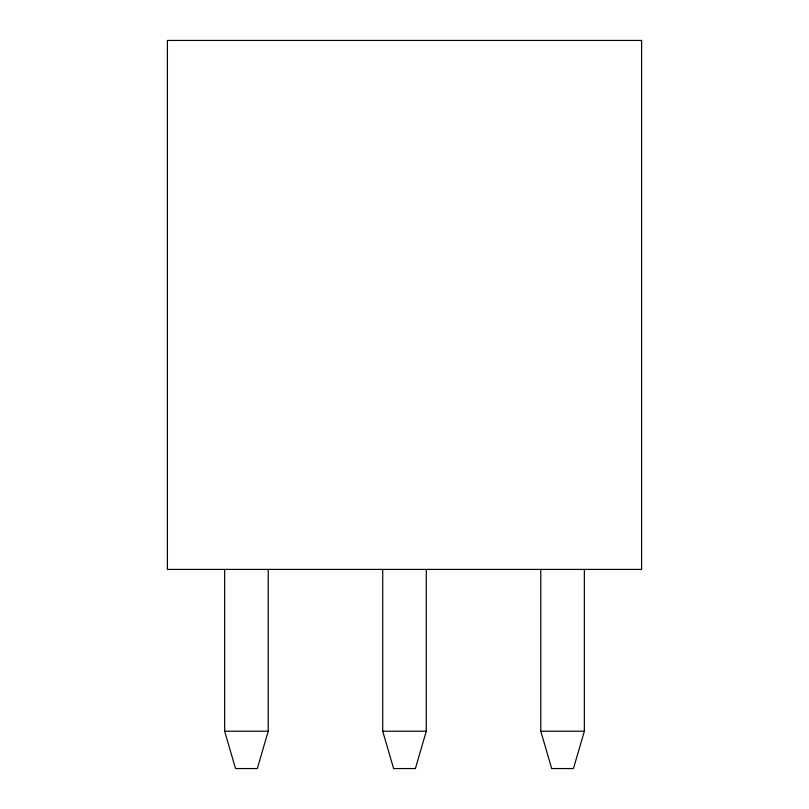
<?xml version="1.0" encoding="UTF-8"?>
<svg xmlns="http://www.w3.org/2000/svg" width="809" height="809" viewBox="0 0 809 809"><rect width="100%" height="100%" fill="white"/><g stroke="black" fill="none" stroke-linecap="round" stroke-linejoin="round"><path stroke-width="1.21" d="M268.214 569.415L268.214 731.215L257.323 768.55L235.54 768.55L224.649 731.215L224.649 569.415M426.282 569.415L426.282 731.215L415.391 768.55L393.609 768.55L382.718 731.215L382.718 569.415M584.351 569.415L584.351 731.215L573.46 768.55L551.677 768.55L540.786 731.215L540.786 569.415M224.649 731.215L268.214 731.215M382.718 731.215L426.282 731.215M540.786 731.215L584.351 731.215M641.598 40.45L167.402 40.45L167.402 569.415L641.598 569.415L641.598 40.45"/></g></svg>
